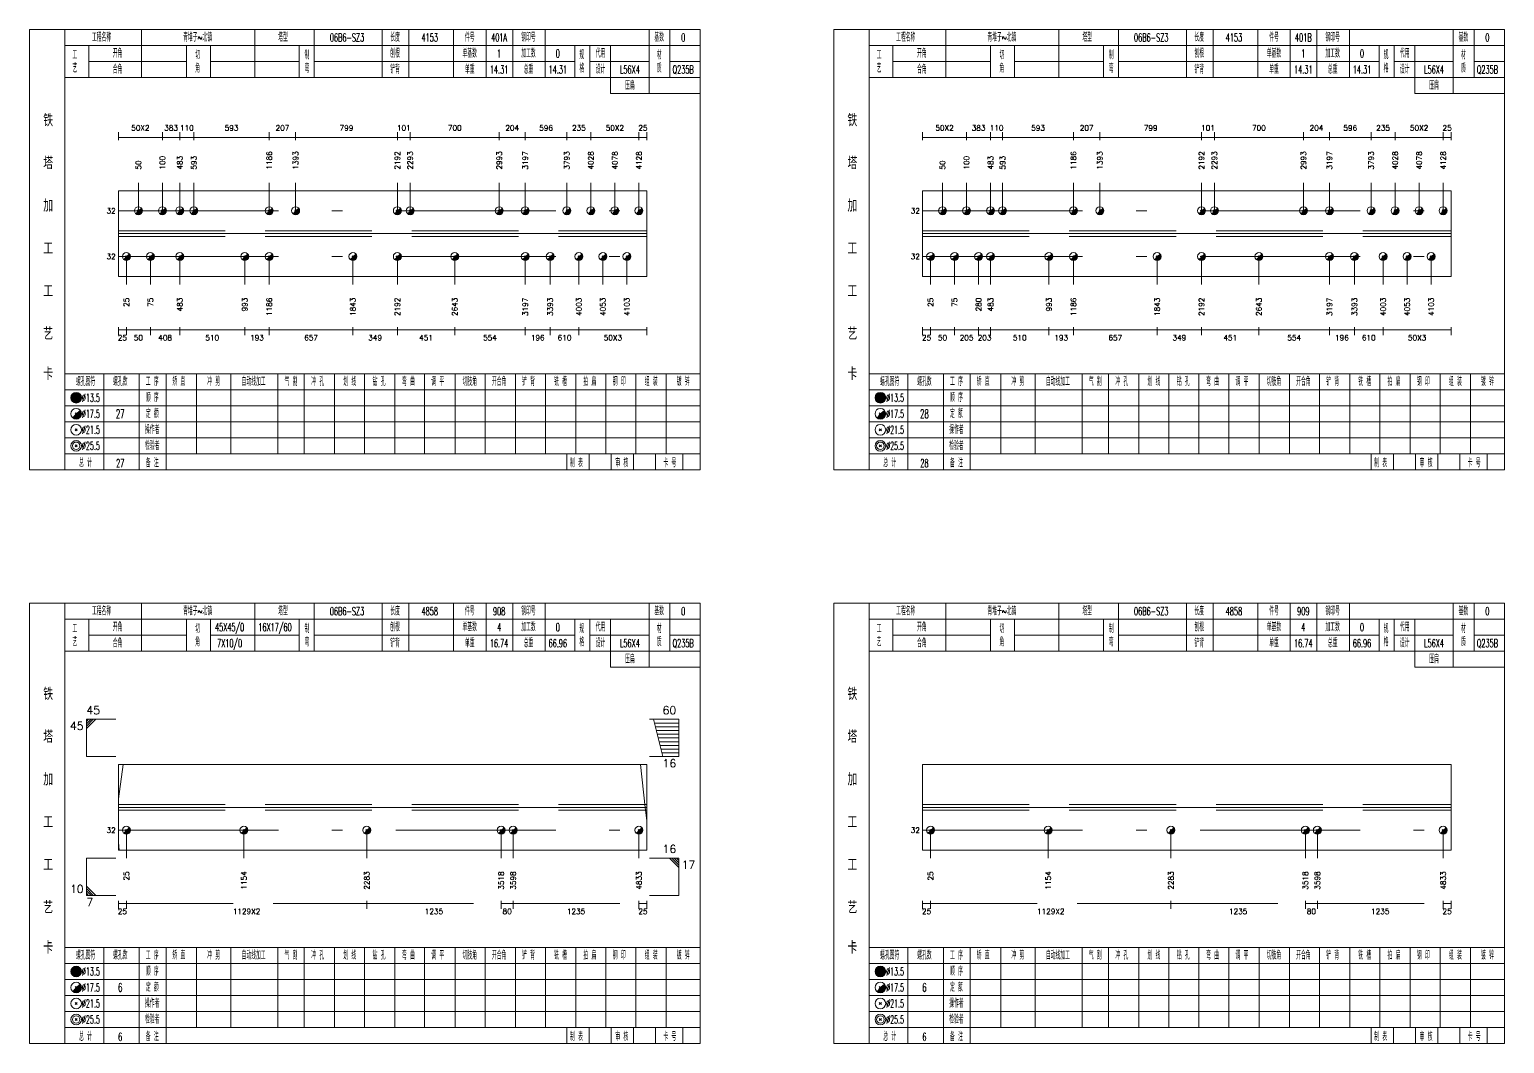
# Model space of a CAD drawing. Extents: x 0 to 30090, y 0 to 380.
# Drawn here: x 10850 to 11403, y 0 to 380 of the extents above; entities that cross this region are included whole.
import ezdxf
from ezdxf.enums import TextEntityAlignment as Align

# ---------------------------------------------------------------- set-up
doc = ezdxf.new("R2010")
doc.units = 0
doc.header["$LTSCALE"] = 20
doc.header["$MEASUREMENT"] = 0
doc.linetypes.add('一点画线', pattern=[5.2, 3, -1, 0.2, -1])
doc.linetypes.add('虚线', pattern=[2.75, 2, -0.75])
doc.layers.get('0').update_dxf_attribs({"linetype": 'CONTINUOUS', "lineweight": 25})
for name, color, linetype, lineweight in [('1', 7, 'CONTINUOUS', 25), ('4', 7, 'CONTINUOUS', 25), ('5', 7, 'CONTINUOUS', 25)]:
    doc.layers.add(name, color=color, linetype=linetype, lineweight=lineweight)
doc.styles.get("Standard").update_dxf_attribs({"font": 'simplex', "width": 0.7, "bigfont": 'gbhzfs.shx'})

# ---------------------------------------------------------------- blocks, each defined once
blk = doc.blocks.new('孔17.5')
at = {"layer": '5', "color": 7, "linetype": 'Continuous', "lineweight": 13}
for p, q in [((-0.2, -0.2), (0.2, 0.2)), ((-0.2, 0.2), (0.2, -0.2))]:
    blk.add_line(p, q, dxfattribs=at)
blk.add_circle((0, 0), 1, dxfattribs=at)
for radius in [0.9, 0.8, 0.7, 0.6, 0.5, 0.4, 0.3, 0.2, 0.1]:
    blk.add_arc((0, 0), radius, 225, 45, dxfattribs=at)

msp = doc.modelspace()

# ---------------------------------------------------------------- linework, layer by layer
at = {"color": 8, "linetype": '虚线', "lineweight": 9}
for p, q in [((10883.7, 338.5), (10883.7, 341.5)), ((10883.7, 339.5), (10900.2, 339.5)), ((10900.2, 338.5), (10900.2, 341.5)), ((10900.2, 338.5), (10900.2, 341.5)), ((10900.2, 339.5), (10906.74, 339.5)), ((10906.74, 338.5), (10906.74, 341.5)), ((10906.74, 338.5), (10906.74, 341.5)), ((10906.74, 339.5), (10911.99, 339.5)), ((10911.99, 338.5), (10911.99, 341.5)), ((10911.99, 338.5), (10911.99, 341.5)), ((10911.99, 339.5), (10940.27, 339.5)), ((10940.27, 338.5), (10940.27, 341.5)), ((10940.27, 338.5), (10940.27, 341.5)), ((10940.27, 339.5), (10950.15, 339.5)), ((10950.15, 338.5), (10950.15, 341.5)), ((10950.15, 338.5), (10950.15, 341.5)), ((10950.15, 339.5), (10988.26, 339.5)), ((10988.26, 338.5), (10988.26, 341.5)), ((10988.26, 338.5), (10988.26, 341.5)), ((10988.26, 339.5), (10993.08, 339.5)), ((10993.08, 338.5), (10993.08, 341.5)), ((10993.08, 338.5), (10993.08, 341.5)), ((10993.08, 339.5), (11026.47, 339.5)), ((11026.47, 338.5), (11026.47, 341.5)), ((11026.47, 338.5), (11026.47, 341.5)), ((11026.47, 339.5), (11036.2, 339.5)), ((11036.2, 338.5), (11036.2, 341.5)), ((11036.2, 338.5), (11036.2, 341.5)), ((11036.2, 339.5), (11051.8, 339.5)), ((11051.8, 338.5), (11051.8, 341.5)), ((11051.8, 338.5), (11051.8, 341.5)), ((11051.8, 339.5), (11060.8, 339.5)), ((11060.8, 338.5), (11060.8, 341.5)), ((11060.8, 338.5), (11060.8, 341.5)), ((11060.8, 339.5), (11078.8, 339.5)), ((11078.8, 338.5), (11078.8, 341.5)), ((11078.8, 338.5), (11078.8, 341.5)), ((11078.8, 339.5), (11081.8, 339.5)), ((11081.8, 338.5), (11081.8, 341.5)), ((11185.1, 338.5), (11185.1, 341.5)), ((11185.1, 339.5), (11201.6, 339.5)), ((11201.6, 338.5), (11201.6, 341.5)), ((11201.6, 338.5), (11201.6, 341.5)), ((11201.6, 339.5), (11210.6, 339.5)), ((11210.6, 338.5), (11210.6, 341.5)), ((11210.6, 338.5), (11210.6, 341.5)), ((11210.6, 339.5), (11215.1, 339.5)), ((11215.1, 338.5), (11215.1, 341.5)), ((11215.1, 338.5), (11215.1, 341.5)), ((11215.1, 339.5), (11241.67, 339.5)), ((11241.67, 338.5), (11241.67, 341.5)), ((11241.67, 338.5), (11241.67, 341.5)), ((11241.67, 339.5), (11251.55, 339.5)), ((11251.55, 338.5), (11251.55, 341.5)), ((11251.55, 338.5), (11251.55, 341.5)), ((11251.55, 339.5), (11289.66, 339.5)), ((11289.66, 338.5), (11289.66, 341.5)), ((11289.66, 338.5), (11289.66, 341.5)), ((11289.66, 339.5), (11294.48, 339.5)), ((11294.48, 338.5), (11294.48, 341.5)), ((11294.48, 338.5), (11294.48, 341.5)), ((11294.48, 339.5), (11327.87, 339.5)), ((11327.87, 338.5), (11327.87, 341.5)), ((11327.87, 338.5), (11327.87, 341.5)), ((11327.87, 339.5), (11337.6, 339.5)), ((11337.6, 338.5), (11337.6, 341.5)), ((11337.6, 338.5), (11337.6, 341.5)), ((11337.6, 339.5), (11353.2, 339.5)), ((11353.2, 338.5), (11353.2, 341.5)), ((11353.2, 338.5), (11353.2, 341.5)), ((11353.2, 339.5), (11362.2, 339.5)), ((11362.2, 338.5), (11362.2, 341.5)), ((11362.2, 338.5), (11362.2, 341.5)), ((11362.2, 339.5), (11380.2, 339.5)), ((11380.2, 338.5), (11380.2, 341.5)), ((11380.2, 338.5), (11380.2, 341.5)), ((11380.2, 339.5), (11383.2, 339.5)), ((11383.2, 338.5), (11383.2, 341.5)), ((10883.7, 268.5), (10883.7, 265.5)), ((10883.7, 267.5), (10886.7, 267.5)), ((10886.7, 268.5), (10886.7, 265.5)), ((10886.7, 268.5), (10886.7, 265.5)), ((10886.7, 267.5), (10895.7, 267.5)), ((10895.7, 268.5), (10895.7, 265.5)), ((10895.7, 268.5), (10895.7, 265.5)), ((10895.7, 267.5), (10906.74, 267.5)), ((10906.74, 268.5), (10906.74, 265.5)), ((10906.74, 268.5), (10906.74, 265.5)), ((10906.74, 267.5), (10931.07, 267.5)), ((10931.07, 268.5), (10931.07, 265.5)), ((10931.07, 268.5), (10931.07, 265.5)), ((10931.07, 267.5), (10940.27, 267.5)), ((10940.27, 268.5), (10940.27, 265.5)), ((10940.27, 268.5), (10940.27, 265.5)), ((10940.27, 267.5), (10971.61, 267.5)), ((10971.61, 268.5), (10971.61, 265.5)), ((10971.61, 268.5), (10971.61, 265.5)), ((10971.61, 267.5), (10988.26, 267.5)), ((10988.26, 268.5), (10988.26, 265.5)), ((10988.26, 268.5), (10988.26, 265.5)), ((10988.26, 267.5), (11009.77, 267.5)), ((11009.77, 268.5), (11009.77, 265.5)), ((11009.77, 268.5), (11009.77, 265.5)), ((11009.77, 267.5), (11036.2, 267.5)), ((11036.2, 268.5), (11036.2, 265.5)), ((11036.2, 268.5), (11036.2, 265.5)), ((11036.2, 267.5), (11045.55, 267.5)), ((11045.55, 268.5), (11045.55, 265.5)), ((11045.55, 268.5), (11045.55, 265.5)), ((11045.55, 267.5), (11056.3, 267.5)), ((11056.3, 268.5), (11056.3, 265.5)), ((11056.3, 268.5), (11056.3, 265.5)), ((11056.3, 267.5), (11081.8, 267.5)), ((11081.8, 268.5), (11081.8, 265.5)), ((11185.1, 268.5), (11185.1, 265.5)), ((11185.1, 267.5), (11188.1, 267.5)), ((11188.1, 268.5), (11188.1, 265.5)), ((11188.1, 268.5), (11188.1, 265.5)), ((11188.1, 267.5), (11197.1, 267.5)), ((11197.1, 268.5), (11197.1, 265.5)), ((11197.1, 268.5), (11197.1, 265.5)), ((11197.1, 267.5), (11206.1, 267.5)), ((11206.1, 268.5), (11206.1, 265.5)), ((11206.1, 268.5), (11206.1, 265.5)), ((11206.1, 267.5), (11210.6, 267.5)), ((11210.6, 268.5), (11210.6, 265.5)), ((11210.6, 268.5), (11210.6, 265.5)), ((11210.6, 267.5), (11232.47, 267.5)), ((11232.47, 268.5), (11232.47, 265.5)), ((11232.47, 268.5), (11232.47, 265.5)), ((11232.47, 267.5), (11241.67, 267.5)), ((11241.67, 268.5), (11241.67, 265.5)), ((11241.67, 268.5), (11241.67, 265.5)), ((11241.67, 267.5), (11273.01, 267.5)), ((11273.01, 268.5), (11273.01, 265.5)), ((11273.01, 268.5), (11273.01, 265.5)), ((11273.01, 267.5), (11289.66, 267.5)), ((11289.66, 268.5), (11289.66, 265.5)), ((11289.66, 268.5), (11289.66, 265.5)), ((11289.66, 267.5), (11311.17, 267.5)), ((11311.17, 268.5), (11311.17, 265.5)), ((11311.17, 268.5), (11311.17, 265.5)), ((11311.17, 267.5), (11337.6, 267.5)), ((11337.6, 268.5), (11337.6, 265.5)), ((11337.6, 268.5), (11337.6, 265.5)), ((11337.6, 267.5), (11346.95, 267.5)), ((11346.95, 268.5), (11346.95, 265.5)), ((11346.95, 268.5), (11346.95, 265.5)), ((11346.95, 267.5), (11357.7, 267.5)), ((11357.7, 268.5), (11357.7, 265.5)), ((11357.7, 268.5), (11357.7, 265.5)), ((11357.7, 267.5), (11383.2, 267.5)), ((11383.2, 268.5), (11383.2, 265.5)), ((10883.7, 53.5), (10883.7, 50.5)), ((10883.7, 52.5), (10886.7, 52.5)), ((10886.7, 53.5), (10886.7, 50.5)), ((10886.7, 53.5), (10886.7, 50.5)), ((10886.7, 52.5), (10976.8, 52.5)), ((10976.8, 53.5), (10976.8, 50.5)), ((10976.8, 53.5), (10976.8, 50.5)), ((10976.8, 52.5), (11027.16, 52.5)), ((11027.16, 53.5), (11027.16, 50.5)), ((11027.16, 53.5), (11027.16, 50.5)), ((11027.16, 52.5), (11031.66, 52.5)), ((11031.66, 53.5), (11031.66, 50.5)), ((11031.66, 53.5), (11031.66, 50.5)), ((11031.66, 52.5), (11078.8, 52.5)), ((11078.8, 53.5), (11078.8, 50.5)), ((11078.8, 53.5), (11078.8, 50.5)), ((11078.8, 52.5), (11081.8, 52.5)), ((11081.8, 53.5), (11081.8, 50.5)), ((11185.1, 53.5), (11185.1, 50.5)), ((11185.1, 52.5), (11188.1, 52.5)), ((11188.1, 53.5), (11188.1, 50.5)), ((11188.1, 53.5), (11188.1, 50.5)), ((11188.1, 52.5), (11278.2, 52.5)), ((11278.2, 53.5), (11278.2, 50.5)), ((11278.2, 53.5), (11278.2, 50.5)), ((11278.2, 52.5), (11328.56, 52.5)), ((11328.56, 53.5), (11328.56, 50.5)), ((11328.56, 53.5), (11328.56, 50.5)), ((11328.56, 52.5), (11333.06, 52.5)), ((11333.06, 53.5), (11333.06, 50.5)), ((11333.06, 53.5), (11333.06, 50.5)), ((11333.06, 52.5), (11380.2, 52.5)), ((11380.2, 53.5), (11380.2, 50.5)), ((11380.2, 53.5), (11380.2, 50.5)), ((11380.2, 52.5), (11383.2, 52.5)), ((11383.2, 53.5), (11383.2, 50.5))]:
    msp.add_line(p, q, dxfattribs=at)
at = {"color": 7, "linetype": 'Continuous', "lineweight": 13}
for p, q in [((10891.2, 312.07), (10891.2, 322.5)), ((10900.2, 312.07), (10900.2, 322.5)), ((10906.74, 312.07), (10906.74, 322.5)), ((10911.99, 312.07), (10911.99, 322.5)), ((10940.27, 312.07), (10940.27, 322.5)), ((10950.15, 312.07), (10950.15, 322.5)), ((10988.26, 312.07), (10988.26, 322.5)), ((10993.08, 312.07), (10993.08, 322.5)), ((11026.47, 312.07), (11026.47, 322.5)), ((11036.2, 312.07), (11036.2, 322.5)), ((11051.8, 312.07), (11051.8, 322.5)), ((11060.8, 312.07), (11060.8, 322.5)), ((11069.8, 312.07), (11069.8, 322.5)), ((11078.8, 312.07), (11078.8, 322.5)), ((11192.6, 312.07), (11192.6, 322.5)), ((11201.6, 312.07), (11201.6, 322.5)), ((11210.6, 312.07), (11210.6, 322.5)), ((11215.1, 312.07), (11215.1, 322.5)), ((11241.67, 312.07), (11241.67, 322.5)), ((11251.55, 312.07), (11251.55, 322.5)), ((11289.66, 312.07), (11289.66, 322.5)), ((11294.48, 312.07), (11294.48, 322.5)), ((11327.87, 312.07), (11327.87, 322.5)), ((11337.6, 312.07), (11337.6, 322.5)), ((11353.2, 312.07), (11353.2, 322.5)), ((11362.2, 312.07), (11362.2, 322.5)), ((11371.2, 312.07), (11371.2, 322.5)), ((11380.2, 312.07), (11380.2, 322.5)), ((10886.7, 294.93), (10886.7, 284.5)), ((10895.7, 294.93), (10895.7, 284.5)), ((10906.74, 294.93), (10906.74, 284.5)), ((10931.07, 294.93), (10931.07, 284.5)), ((10940.27, 294.93), (10940.27, 284.5)), ((10971.61, 294.93), (10971.61, 284.5)), ((10988.26, 294.93), (10988.26, 284.5)), ((11009.77, 294.93), (11009.77, 284.5)), ((11036.2, 294.93), (11036.2, 284.5)), ((11045.55, 294.93), (11045.55, 284.5)), ((11056.3, 294.93), (11056.3, 284.5)), ((11065.3, 294.93), (11065.3, 284.5)), ((11074.3, 294.93), (11074.3, 284.5)), ((11188.1, 294.93), (11188.1, 284.5)), ((11197.1, 294.93), (11197.1, 284.5)), ((11206.1, 294.93), (11206.1, 284.5)), ((11210.6, 294.93), (11210.6, 284.5)), ((11232.47, 294.93), (11232.47, 284.5)), ((11241.67, 294.93), (11241.67, 284.5)), ((11273.01, 294.93), (11273.01, 284.5)), ((11289.66, 294.93), (11289.66, 284.5)), ((11311.17, 294.93), (11311.17, 284.5)), ((11337.6, 294.93), (11337.6, 284.5)), ((11346.95, 294.93), (11346.95, 284.5)), ((11357.7, 294.93), (11357.7, 284.5)), ((11366.7, 294.93), (11366.7, 284.5)), ((11375.7, 294.93), (11375.7, 284.5)), ((10871.7, 121.5), (10882.7, 121.5)), ((10871.7, 107.5), (10871.7, 121.5)), ((10872.57, 121.5), (10871.7, 120.62)), ((10873.45, 121.5), (10871.7, 119.75)), ((10874.32, 121.5), (10871.7, 118.88)), ((10875.2, 121.5), (10871.7, 118)), ((11093.8, 121.5), (11082.8, 121.5)), ((11087.8, 107.5), (11084.3, 121.5)), ((11093.8, 120.1), (11084.65, 120.1)), ((11093.8, 118.7), (11085, 118.7)), ((11093.8, 117.3), (11085.35, 117.3)), ((11093.8, 107.5), (11093.8, 121.5)), ((11093.8, 115.9), (11085.7, 115.9)), ((11093.8, 114.5), (11086.05, 114.5)), ((11093.8, 113.1), (11086.4, 113.1)), ((11093.8, 111.7), (11086.75, 111.7)), ((10871.7, 107.5), (10882.7, 107.5)), ((11093.8, 107.5), (11082.8, 107.5)), ((11093.8, 110.3), (11087.1, 110.3)), ((11093.8, 108.9), (11087.45, 108.9)), ((10883.7, 91.66), (10885.54, 104.57)), ((11081.15, 88.5), (11079.35, 104.57)), ((11081.8, 83.62), (11081.15, 88.5)), ((10886.7, 79.93), (10886.7, 69.5)), ((10930.76, 79.93), (10930.76, 69.5)), ((10976.8, 79.93), (10976.8, 69.5)), ((11027.16, 79.93), (11027.16, 69.5)), ((11031.66, 79.93), (11031.66, 69.5)), ((11078.8, 79.93), (11078.8, 69.5)), ((11188.1, 79.93), (11188.1, 69.5)), ((11232.16, 79.93), (11232.16, 69.5)), ((11278.2, 79.93), (11278.2, 69.5)), ((11328.56, 79.93), (11328.56, 69.5)), ((11333.06, 79.93), (11333.06, 69.5)), ((11380.2, 79.93), (11380.2, 69.5)), ((10883.7, 75.3), (10883.99, 72.43)), ((10871.7, 69.5), (10882.7, 69.5)), ((10871.7, 69.5), (10871.7, 55.5)), ((11093.8, 69.5), (11082.8, 69.5)), ((11090.3, 69.5), (11093.8, 66)), ((11091.17, 69.5), (11093.8, 66.88)), ((11092.05, 69.5), (11093.8, 67.75)), ((11092.92, 69.5), (11093.8, 68.62)), ((11093.8, 69.5), (11093.8, 55.5)), ((10875.2, 55.5), (10871.7, 59)), ((10874.32, 55.5), (10871.7, 58.12)), ((10873.45, 55.5), (10871.7, 57.25)), ((10872.57, 55.5), (10871.7, 56.38)), ((10871.7, 55.5), (10882.7, 55.5)), ((11093.8, 55.5), (11082.8, 55.5))]:
    msp.add_line(p, q, dxfattribs=at)
at = {"color": 7, "linetype": 'Continuous', "lineweight": 18}
for p, q in [((10883.7, 319.57), (10883.7, 287.43)), ((10883.7, 319.57), (11081.8, 319.57)), ((11081.8, 319.57), (11081.8, 287.43)), ((11185.1, 319.57), (11185.1, 287.43)), ((11185.1, 319.57), (11383.2, 319.57)), ((11383.2, 319.57), (11383.2, 287.43)), ((10883.7, 303.5), (11081.8, 303.5)), ((11185.1, 303.5), (11383.2, 303.5)), ((10883.7, 104.57), (10883.7, 72.43)), ((10883.7, 104.57), (11081.8, 104.57)), ((11081.8, 104.57), (11081.8, 72.43)), ((11185.1, 104.57), (11185.1, 72.43)), ((11185.1, 104.57), (11383.2, 104.57)), ((11383.2, 104.57), (11383.2, 72.43)), ((10883.7, 88.5), (11081.8, 88.5)), ((11185.1, 88.5), (11383.2, 88.5))]:
    msp.add_line(p, q, dxfattribs=at)
at = {"color": 3, "linetype": '一点画线', "lineweight": 13}
for p, q in [((10883.7, 312.07), (11081.8, 312.07)), ((11185.1, 312.07), (11383.2, 312.07)), ((10883.7, 294.93), (11081.8, 294.93)), ((11185.1, 294.93), (11383.2, 294.93)), ((10883.7, 79.93), (11081.8, 79.93)), ((11185.1, 79.93), (11383.2, 79.93))]:
    msp.add_line(p, q, dxfattribs=at)
at = {"color": 1, "linetype": '虚线', "lineweight": 18}
for p, q in [((10883.7, 304.57), (11081.8, 304.57)), ((11185.1, 304.57), (11383.2, 304.57)), ((10883.7, 302.43), (11081.8, 302.43)), ((11185.1, 302.43), (11383.2, 302.43)), ((10883.7, 89.57), (11081.8, 89.57)), ((11185.1, 89.57), (11383.2, 89.57)), ((10883.7, 87.43), (11081.8, 87.43)), ((11185.1, 87.43), (11383.2, 87.43))]:
    msp.add_line(p, q, dxfattribs=at)
at = {"layer": '1', "color": 7, "linetype": 'Continuous', "lineweight": 18}
for p, q in [((10883.7, 287.43), (11081.8, 287.43)), ((11185.1, 287.43), (11383.2, 287.43)), ((10883.7, 72.43), (11081.8, 72.43)), ((11185.1, 72.43), (11383.2, 72.43))]:
    msp.add_line(p, q, dxfattribs=at)
at = {"layer": '4', "color": 1, "linetype": 'Continuous', "lineweight": 18}
for p, q in [((10863.7, 215), (10863.7, 380)), ((10892.4, 362), (10892.4, 380)), ((10934.8, 362), (10934.8, 380)), ((10957.1, 362), (10957.1, 380)), ((10982.6, 362), (10982.6, 380)), ((10992.6, 362), (10992.6, 380)), ((11009.3, 362), (11009.3, 380)), ((11021.5, 362), (11021.5, 380)), ((11031.5, 362), (11031.5, 380)), ((11043.7, 362), (11043.7, 380)), ((11082.6, 356), (11082.6, 380)), ((11090.4, 362), (11090.4, 380)), ((11165.1, 215), (11165.1, 380)), ((11193.8, 362), (11193.8, 380)), ((11236.2, 362), (11236.2, 380)), ((11258.5, 362), (11258.5, 380)), ((11284, 362), (11284, 380)), ((11294, 362), (11294, 380)), ((11310.7, 362), (11310.7, 380)), ((11322.9, 362), (11322.9, 380)), ((11332.9, 362), (11332.9, 380)), ((11345.1, 362), (11345.1, 380)), ((11384, 356), (11384, 380)), ((11391.8, 362), (11391.8, 380)), ((10863.7, 374), (11101.8, 374)), ((10872.6, 362), (10872.6, 374)), ((10909.2, 362), (10909.2, 374)), ((10918.2, 362), (10918.2, 374)), ((10951.5, 362), (10951.5, 374)), ((11054.8, 362), (11054.8, 374)), ((11060.4, 362), (11060.4, 374)), ((11068.2, 356), (11068.2, 374)), ((11165.1, 374), (11403.2, 374)), ((11174, 362), (11174, 374)), ((11210.6, 362), (11210.6, 374)), ((11219.6, 362), (11219.6, 374)), ((11252.9, 362), (11252.9, 374)), ((11356.2, 362), (11356.2, 374)), ((11361.8, 362), (11361.8, 374)), ((11369.6, 356), (11369.6, 374)), ((10872.6, 368), (10909.2, 368)), ((10918.2, 368), (10951.5, 368)), ((10957.1, 368), (11054.8, 368)), ((11060.4, 368), (11082.6, 368)), ((11090.4, 368), (11101.8, 368)), ((11174, 368), (11210.6, 368)), ((11219.6, 368), (11252.9, 368)), ((11258.5, 368), (11356.2, 368)), ((11361.8, 368), (11384, 368)), ((11391.8, 368), (11403.2, 368)), ((10863.7, 362), (11101.8, 362)), ((11165.1, 362), (11403.2, 362)), ((11068.2, 356), (11101.8, 356)), ((11369.6, 356), (11403.2, 356)), ((10863.7, 251), (11101.8, 251)), ((10878.2, 215), (10878.2, 251)), ((10891.5, 215), (10891.5, 251)), ((10901.6, 215), (10901.6, 251)), ((10913, 221), (10913, 251)), ((10925.9, 221), (10925.9, 251)), ((10943.5, 221), (10943.5, 251)), ((10953.4, 221), (10953.4, 251)), ((10964.7, 221), (10964.7, 251)), ((10976, 221), (10976, 251)), ((10987.3, 221), (10987.3, 251)), ((10998.5, 221), (10998.5, 251)), ((11009.9, 221), (11009.9, 251)), ((11021.2, 221), (11021.2, 251)), ((11032.5, 221), (11032.5, 251)), ((11043.8, 221), (11043.8, 251)), ((11055.1, 221), (11055.1, 251)), ((11066.4, 221), (11066.4, 251)), ((11077.7, 221), (11077.7, 251)), ((11089, 221), (11089, 251)), ((11165.1, 251), (11403.2, 251)), ((11179.6, 215), (11179.6, 251)), ((11192.9, 215), (11192.9, 251)), ((11203, 215), (11203, 251)), ((11214.4, 221), (11214.4, 251)), ((11227.3, 221), (11227.3, 251)), ((11244.9, 221), (11244.9, 251)), ((11254.8, 221), (11254.8, 251)), ((11266.1, 221), (11266.1, 251)), ((11277.4, 221), (11277.4, 251)), ((11288.7, 221), (11288.7, 251)), ((11299.9, 221), (11299.9, 251)), ((11311.3, 221), (11311.3, 251)), ((11322.6, 221), (11322.6, 251)), ((11333.9, 221), (11333.9, 251)), ((11345.2, 221), (11345.2, 251)), ((11356.5, 221), (11356.5, 251)), ((11367.8, 221), (11367.8, 251)), ((11379.1, 221), (11379.1, 251)), ((11390.4, 221), (11390.4, 251)), ((10863.7, 245), (11101.8, 245)), ((11165.1, 245), (11403.2, 245)), ((10863.7, 239), (11101.8, 239)), ((11165.1, 239), (11403.2, 239)), ((10863.7, 233), (11101.8, 233)), ((11165.1, 233), (11403.2, 233)), ((10863.7, 227), (11101.8, 227)), ((11165.1, 227), (11403.2, 227)), ((10863.7, 221), (11101.8, 221)), ((11051.8, 215), (11051.8, 221)), ((11060.2, 215), (11060.2, 221)), ((11068.4, 215), (11068.4, 221)), ((11076.8, 215), (11076.8, 221)), ((11085, 215), (11085, 221)), ((11095.3, 215), (11095.3, 221)), ((11165.1, 221), (11403.2, 221)), ((11353.2, 215), (11353.2, 221)), ((11361.6, 215), (11361.6, 221)), ((11369.8, 215), (11369.8, 221)), ((11378.2, 215), (11378.2, 221)), ((11386.4, 215), (11386.4, 221)), ((11396.7, 215), (11396.7, 221)), ((10863.7, 0), (10863.7, 165)), ((10892.4, 147), (10892.4, 165)), ((10934.8, 147), (10934.8, 165)), ((10957.1, 147), (10957.1, 165)), ((10982.6, 147), (10982.6, 165)), ((10992.6, 147), (10992.6, 165)), ((11009.3, 147), (11009.3, 165)), ((11021.5, 147), (11021.5, 165)), ((11031.5, 147), (11031.5, 165)), ((11043.7, 147), (11043.7, 165)), ((11082.6, 141), (11082.6, 165)), ((11090.4, 147), (11090.4, 165)), ((11165.1, 0), (11165.1, 165)), ((11193.8, 147), (11193.8, 165)), ((11236.2, 147), (11236.2, 165)), ((11258.5, 147), (11258.5, 165)), ((11284, 147), (11284, 165)), ((11294, 147), (11294, 165)), ((11310.7, 147), (11310.7, 165)), ((11322.9, 147), (11322.9, 165)), ((11332.9, 147), (11332.9, 165)), ((11345.1, 147), (11345.1, 165)), ((11384, 141), (11384, 165)), ((11391.8, 147), (11391.8, 165)), ((10863.7, 159), (11101.8, 159)), ((10872.6, 147), (10872.6, 159)), ((10909.2, 147), (10909.2, 159)), ((10918.2, 147), (10918.2, 159)), ((10951.5, 147), (10951.5, 159)), ((11054.8, 147), (11054.8, 159)), ((11060.4, 147), (11060.4, 159)), ((11068.2, 141), (11068.2, 159)), ((11165.1, 159), (11403.2, 159)), ((11174, 147), (11174, 159)), ((11210.6, 147), (11210.6, 159)), ((11219.6, 147), (11219.6, 159)), ((11252.9, 147), (11252.9, 159)), ((11356.2, 147), (11356.2, 159)), ((11361.8, 147), (11361.8, 159)), ((11369.6, 141), (11369.6, 159)), ((10872.6, 153), (10909.2, 153)), ((10918.2, 153), (10951.5, 153)), ((10957.1, 153), (11054.8, 153)), ((11060.4, 153), (11082.6, 153)), ((11090.4, 153), (11101.8, 153)), ((11174, 153), (11210.6, 153)), ((11219.6, 153), (11252.9, 153)), ((11258.5, 153), (11356.2, 153)), ((11361.8, 153), (11384, 153)), ((11391.8, 153), (11403.2, 153)), ((10863.7, 147), (11101.8, 147)), ((11165.1, 147), (11403.2, 147)), ((11068.2, 141), (11101.8, 141)), ((11369.6, 141), (11403.2, 141)), ((10863.7, 36), (11101.8, 36)), ((10878.2, 0), (10878.2, 36)), ((10891.5, 0), (10891.5, 36)), ((10901.6, 0), (10901.6, 36)), ((10913, 6), (10913, 36)), ((10925.9, 6), (10925.9, 36)), ((10943.5, 6), (10943.5, 36)), ((10953.4, 6), (10953.4, 36)), ((10964.7, 6), (10964.7, 36)), ((10976, 6), (10976, 36)), ((10987.3, 6), (10987.3, 36)), ((10998.5, 6), (10998.5, 36)), ((11009.9, 6), (11009.9, 36)), ((11021.2, 6), (11021.2, 36)), ((11032.5, 6), (11032.5, 36)), ((11043.8, 6), (11043.8, 36)), ((11055.1, 6), (11055.1, 36)), ((11066.4, 6), (11066.4, 36)), ((11077.7, 6), (11077.7, 36)), ((11089, 6), (11089, 36)), ((11165.1, 36), (11403.2, 36)), ((11179.6, 0), (11179.6, 36)), ((11192.9, 0), (11192.9, 36)), ((11203, 0), (11203, 36)), ((11214.4, 6), (11214.4, 36)), ((11227.3, 6), (11227.3, 36)), ((11244.9, 6), (11244.9, 36)), ((11254.8, 6), (11254.8, 36)), ((11266.1, 6), (11266.1, 36)), ((11277.4, 6), (11277.4, 36)), ((11288.7, 6), (11288.7, 36)), ((11299.9, 6), (11299.9, 36)), ((11311.3, 6), (11311.3, 36)), ((11322.6, 6), (11322.6, 36)), ((11333.9, 6), (11333.9, 36)), ((11345.2, 6), (11345.2, 36)), ((11356.5, 6), (11356.5, 36)), ((11367.8, 6), (11367.8, 36)), ((11379.1, 6), (11379.1, 36)), ((11390.4, 6), (11390.4, 36)), ((10863.7, 30), (11101.8, 30)), ((11165.1, 30), (11403.2, 30)), ((10863.7, 24), (11101.8, 24)), ((11165.1, 24), (11403.2, 24)), ((10863.7, 18), (11101.8, 18)), ((11165.1, 18), (11403.2, 18)), ((10863.7, 12), (11101.8, 12)), ((11165.1, 12), (11403.2, 12)), ((10863.7, 6), (11101.8, 6)), ((11051.8, 0), (11051.8, 6)), ((11060.2, 0), (11060.2, 6)), ((11068.4, 0), (11068.4, 6)), ((11076.8, 0), (11076.8, 6)), ((11085, 0), (11085, 6)), ((11095.3, 0), (11095.3, 6)), ((11165.1, 6), (11403.2, 6)), ((11353.2, 0), (11353.2, 6)), ((11361.6, 0), (11361.6, 6)), ((11369.8, 0), (11369.8, 6)), ((11378.2, 0), (11378.2, 6)), ((11386.4, 0), (11386.4, 6)), ((11396.7, 0), (11396.7, 6))]:
    msp.add_line(p, q, dxfattribs=at)
at = {"layer": '4', "color": 7, "linetype": 'Continuous', "lineweight": 13}
for p, q in [((10867.7, 241.8), (10868.1, 242.2)), ((10868.1, 241.8), (10867.7, 242.2)), ((11169.1, 241.8), (11169.5, 242.2)), ((11169.5, 241.8), (11169.1, 242.2)), ((10867.5, 235.6), (10868.3, 236.4)), ((10867.5, 236.4), (10868.3, 235.6)), ((11168.9, 235.6), (11169.7, 236.4)), ((11168.9, 236.4), (11169.7, 235.6)), ((10867.5, 229.6), (10868.3, 230.4)), ((10867.5, 230.4), (10868.3, 229.6)), ((11168.9, 229.6), (11169.7, 230.4)), ((11168.9, 230.4), (11169.7, 229.6)), ((10867.5, 223.6), (10868.3, 224.4)), ((10867.5, 224.4), (10868.3, 223.6)), ((11168.9, 223.6), (11169.7, 224.4)), ((11168.9, 224.4), (11169.7, 223.6)), ((10867.7, 26.8), (10868.1, 27.2)), ((10868.1, 26.8), (10867.7, 27.2)), ((11169.1, 26.8), (11169.5, 27.2)), ((11169.5, 26.8), (11169.1, 27.2)), ((10867.5, 20.6), (10868.3, 21.4)), ((10867.5, 21.4), (10868.3, 20.6)), ((11168.9, 20.6), (11169.7, 21.4)), ((11168.9, 21.4), (11169.7, 20.6)), ((10867.5, 14.6), (10868.3, 15.4)), ((10867.5, 15.4), (10868.3, 14.6)), ((11168.9, 14.6), (11169.7, 15.4)), ((11168.9, 15.4), (11169.7, 14.6)), ((10867.5, 8.6), (10868.3, 9.4)), ((10867.5, 9.4), (10868.3, 8.6)), ((11168.9, 8.6), (11169.7, 9.4)), ((11168.9, 9.4), (11169.7, 8.6))]:
    msp.add_line(p, q, dxfattribs=at)
at = {"layer": '4', "color": 1, "linetype": 'Continuous', "lineweight": 18}
for points in [[(10850.4, 380), (10850.4, 215), (11101.8, 215), (11101.8, 380)], [(11151.8, 380), (11151.8, 215), (11403.2, 215), (11403.2, 380)], [(10850.4, 165), (10850.4, 0), (11101.8, 0), (11101.8, 165)], [(11151.8, 165), (11151.8, 0), (11403.2, 0), (11403.2, 165)]]:
    msp.add_lwpolyline(points, close=True, dxfattribs=at)
at = {"layer": '4', "color": 7, "linetype": 'Continuous', "lineweight": 13}
for centre, radius in [((10867.9, 242), 2), ((10867.9, 242), 1.8), ((10867.9, 242), 1.6), ((10867.9, 242), 1.4), ((11169.3, 242), 2), ((11169.3, 242), 1.8), ((11169.3, 242), 1.6), ((11169.3, 242), 1.4), ((10867.9, 236), 2), ((10867.9, 242), 1.2), ((10867.9, 242), 1), ((10867.9, 242), 0.8), ((10867.9, 242), 0.6), ((10867.9, 242), 0.4), ((10867.9, 242), 0.2), ((11169.3, 236), 2), ((11169.3, 242), 1.2), ((11169.3, 242), 1), ((11169.3, 242), 0.8), ((11169.3, 242), 0.6), ((11169.3, 242), 0.4), ((11169.3, 242), 0.2), ((10867.9, 230), 2), ((11169.3, 230), 2), ((10867.9, 224), 2), ((10867.9, 224), 1.4), ((11169.3, 224), 2), ((11169.3, 224), 1.4), ((10867.9, 27), 2), ((10867.9, 27), 1.8), ((10867.9, 27), 1.6), ((10867.9, 27), 1.4), ((10867.9, 27), 1.2), ((10867.9, 27), 1), ((10867.9, 27), 0.8), ((11169.3, 27), 2), ((11169.3, 27), 1.8), ((11169.3, 27), 1.6), ((11169.3, 27), 1.4), ((11169.3, 27), 1.2), ((11169.3, 27), 1), ((11169.3, 27), 0.8), ((10867.9, 21), 2), ((10867.9, 27), 0.6), ((10867.9, 27), 0.4), ((10867.9, 27), 0.2), ((11169.3, 21), 2), ((11169.3, 27), 0.6), ((11169.3, 27), 0.4), ((11169.3, 27), 0.2), ((10867.9, 15), 2), ((11169.3, 15), 2), ((10867.9, 9), 2), ((10867.9, 9), 1.4), ((11169.3, 9), 2), ((11169.3, 9), 1.4)]:
    msp.add_circle(centre, radius, dxfattribs=at)
for centre, radius in [((10867.9, 236), 1.8), ((10867.9, 236), 1.6), ((10867.9, 236), 1.4), ((10867.9, 236), 1.2), ((10867.9, 236), 1), ((10867.9, 236), 0.8), ((10867.9, 236), 0.6), ((10867.9, 236), 0.4), ((10867.9, 236), 0.2), ((11169.3, 236), 1.8), ((11169.3, 236), 1.6), ((11169.3, 236), 1.4), ((11169.3, 236), 1.2), ((11169.3, 236), 1), ((11169.3, 236), 0.8), ((11169.3, 236), 0.6), ((11169.3, 236), 0.4), ((11169.3, 236), 0.2), ((10867.9, 21), 1.8), ((10867.9, 21), 1.6), ((11169.3, 21), 1.8), ((11169.3, 21), 1.6), ((10867.9, 21), 1.4), ((10867.9, 21), 1.2), ((10867.9, 21), 1), ((10867.9, 21), 0.8), ((10867.9, 21), 0.6), ((10867.9, 21), 0.4), ((10867.9, 21), 0.2), ((11169.3, 21), 1.4), ((11169.3, 21), 1.2), ((11169.3, 21), 1), ((11169.3, 21), 0.8), ((11169.3, 21), 0.6), ((11169.3, 21), 0.4), ((11169.3, 21), 0.2)]:
    msp.add_arc(centre, radius, 225, 45, dxfattribs=at)

# ---------------------------------------------------------------- block references
at = {"color": 7, "linetype": 'Continuous', "lineweight": 13, "xscale": 1.5, "yscale": 1.5, "zscale": 1.5}
for p in [(10891.2, 312.07), (10900.2, 312.07), (10906.74, 312.07), (10911.99, 312.07), (10940.27, 312.07), (10950.15, 312.07), (10988.26, 312.07), (10993.08, 312.07), (11026.47, 312.07), (11036.2, 312.07), (11051.8, 312.07), (11060.8, 312.07), (11069.8, 312.07), (11078.8, 312.07), (11192.6, 312.07), (11201.6, 312.07), (11210.6, 312.07), (11215.1, 312.07), (11241.67, 312.07), (11251.55, 312.07), (11289.66, 312.07), (11294.48, 312.07), (11327.87, 312.07), (11337.6, 312.07), (11353.2, 312.07), (11362.2, 312.07), (11371.2, 312.07), (11380.2, 312.07)]:
    msp.add_blockref('孔17.5', p, dxfattribs=at)
at = {"layer": '1', "color": 7, "linetype": 'Continuous', "lineweight": 13, "xscale": 1.5, "yscale": 1.5, "zscale": 1.5}
for p in [(10886.7, 294.93), (10895.7, 294.93), (10906.74, 294.93), (10931.07, 294.93), (10940.27, 294.93), (10971.61, 294.93), (10988.26, 294.93), (11009.77, 294.93), (11036.2, 294.93), (11045.55, 294.93), (11056.3, 294.93), (11065.3, 294.93), (11074.3, 294.93), (11188.1, 294.93), (11197.1, 294.93), (11206.1, 294.93), (11210.6, 294.93), (11232.47, 294.93), (11241.67, 294.93), (11273.01, 294.93), (11289.66, 294.93), (11311.17, 294.93), (11337.6, 294.93), (11346.95, 294.93), (11357.7, 294.93), (11366.7, 294.93), (11375.7, 294.93), (10886.7, 79.93), (10930.76, 79.93), (10976.8, 79.93), (11027.16, 79.93), (11031.66, 79.93), (11078.8, 79.93), (11188.1, 79.93), (11232.16, 79.93), (11278.2, 79.93), (11328.56, 79.93), (11333.06, 79.93), (11380.2, 79.93)]:
    msp.add_blockref('孔17.5', p, dxfattribs=at)

# ---------------------------------------------------------------- texts
at = {"color": 8, "linetype": 'Continuous', "lineweight": 9}
for s, p in [('50X2', (10891.95, 341.5)), ('383', (10903.47, 341.5)), ('110', (10909.36, 341.5)), ('593', (10926.13, 341.5)), ('207', (10945.21, 341.5)), ('799', (10969.2, 341.5)), ('101', (10990.67, 341.5)), ('700', (11009.77, 341.5)), ('204', (11031.33, 341.5)), ('596', (11044, 341.5)), ('235', (11056.3, 341.5)), ('50X2', (11069.8, 341.5)), ('25', (11080.3, 341.5)), ('50X2', (11193.35, 341.5)), ('383', (11206.1, 341.5)), ('110', (11212.85, 341.5)), ('593', (11228.39, 341.5)), ('207', (11246.61, 341.5)), ('799', (11270.6, 341.5)), ('101', (11292.07, 341.5)), ('700', (11311.17, 341.5)), ('204', (11332.73, 341.5)), ('596', (11345.4, 341.5)), ('235', (11357.7, 341.5)), ('50X2', (11371.2, 341.5)), ('25', (11381.7, 341.5))]:
    msp.add_text(s, height=2, dxfattribs=at).set_placement(p, align=Align.BOTTOM_CENTER)
at = {"color": 7, "linetype": 'Continuous', "lineweight": 13}
for s, p in [('100', (10900.2, 327.5)), ('483', (10906.74, 327.5)), ('593', (10911.99, 327.5)), ('1186', (10940.27, 327.5)), ('1393', (10950.15, 327.5)), ('2192', (10988.26, 327.5)), ('2293', (10993.08, 327.5)), ('2993', (11026.47, 327.5)), ('3197', (11036.2, 327.5)), ('3793', (11051.8, 327.5)), ('4028', (11060.8, 327.5)), ('4078', (11069.8, 327.5)), ('4128', (11078.8, 327.5)), ('100', (11201.6, 327.5)), ('483', (11210.6, 327.5)), ('593', (11215.1, 327.5)), ('1186', (11241.67, 327.5)), ('1393', (11251.55, 327.5)), ('2192', (11289.66, 327.5)), ('2293', (11294.48, 327.5)), ('2993', (11327.87, 327.5)), ('3197', (11337.6, 327.5)), ('3793', (11353.2, 327.5)), ('4028', (11362.2, 327.5)), ('4078', (11371.2, 327.5)), ('4128', (11380.2, 327.5)), ('50', (10891.2, 327.5)), ('50', (11192.6, 327.5))]:
    msp.add_text(s, height=2, rotation=90, dxfattribs=at).set_placement(p, align=Align.MIDDLE_LEFT)
for p in [(10882.7, 312.07), (11184.1, 312.07), (10882.7, 294.93), (11184.1, 294.93), (10882.7, 79.93), (11184.1, 79.93)]:
    msp.add_text('32', height=2, dxfattribs=at).set_placement(p, align=Align.MIDDLE_RIGHT)
at = {"color": 8, "linetype": 'Continuous', "lineweight": 9}
for s, p in [('25', (10885.2, 265.5)), ('50', (10891.2, 265.5)), ('408', (10901.22, 265.5)), ('510', (10918.9, 265.5)), ('193', (10935.67, 265.5)), ('657', (10955.94, 265.5)), ('349', (10979.94, 265.5)), ('451', (10999.02, 265.5)), ('554', (11022.99, 265.5)), ('196', (11040.87, 265.5)), ('610', (11050.92, 265.5)), ('50X3', (11069.05, 265.5)), ('25', (11186.6, 265.5)), ('50', (11192.6, 265.5)), ('205', (11201.6, 265.5)), ('203', (11208.35, 265.5)), ('510', (11221.53, 265.5)), ('193', (11237.07, 265.5)), ('657', (11257.34, 265.5)), ('349', (11281.34, 265.5)), ('451', (11300.42, 265.5)), ('554', (11324.39, 265.5)), ('196', (11342.27, 265.5)), ('610', (11352.32, 265.5)), ('50X3', (11370.45, 265.5)), ('25', (10885.2, 50.5)), ('1129X2', (10931.75, 50.5)), ('1235', (11001.98, 50.5)), ('80', (11029.41, 50.5)), ('1235', (11055.23, 50.5)), ('25', (11080.3, 50.5)), ('25', (11186.6, 50.5)), ('1129X2', (11233.15, 50.5)), ('1235', (11303.38, 50.5)), ('80', (11330.81, 50.5)), ('1235', (11356.63, 50.5)), ('25', (11381.7, 50.5))]:
    msp.add_text(s, height=2, dxfattribs=at).set_placement(p, align=Align.TOP_CENTER)
at = {"color": 7, "linetype": 'Continuous', "lineweight": 13}
msp.add_text('45', height=3, dxfattribs=at).set_placement((10871.7, 122.5), align=Align.BOTTOM_LEFT)
for s, p in [('60', (11092.8, 122.5)), ('16', (11092.8, 70.5)), ('10', (10870.7, 55.5))]:
    msp.add_text(s, height=3, dxfattribs=at).set_placement(p, align=Align.BOTTOM_RIGHT)
for s, p in [('45', (10870.7, 120.5)), ('16', (11092.8, 106.5))]:
    msp.add_text(s, height=3, dxfattribs=at).set_placement(p, align=Align.TOP_RIGHT)
for s, p in [('17', (11094.8, 68.5)), ('7', (10871.7, 54.5))]:
    msp.add_text(s, height=3, dxfattribs=at).set_placement(p, align=Align.TOP_LEFT)
at = {"layer": '1', "color": 7, "linetype": 'Continuous', "lineweight": 13}
for s, p in [('25', (10886.7, 279.5)), ('75', (10895.7, 279.5)), ('483', (10906.74, 279.5)), ('993', (10931.07, 279.5)), ('1186', (10940.27, 279.5)), ('1843', (10971.61, 279.5)), ('2192', (10988.26, 279.5)), ('2643', (11009.77, 279.5)), ('3197', (11036.2, 279.5)), ('3393', (11045.55, 279.5)), ('4003', (11056.3, 279.5)), ('4053', (11065.3, 279.5)), ('4103', (11074.3, 279.5)), ('25', (11188.1, 279.5)), ('75', (11197.1, 279.5)), ('280', (11206.1, 279.5)), ('483', (11210.6, 279.5)), ('993', (11232.47, 279.5)), ('1186', (11241.67, 279.5)), ('1843', (11273.01, 279.5)), ('2192', (11289.66, 279.5)), ('2643', (11311.17, 279.5)), ('3197', (11337.6, 279.5)), ('3393', (11346.95, 279.5)), ('4003', (11357.7, 279.5)), ('4053', (11366.7, 279.5)), ('4103', (11375.7, 279.5)), ('25', (10886.7, 64.5)), ('1154', (10930.76, 64.5)), ('2283', (10976.8, 64.5)), ('3518', (11027.16, 64.5)), ('3598', (11031.66, 64.5)), ('4833', (11078.8, 64.5)), ('25', (11188.1, 64.5)), ('1154', (11232.16, 64.5)), ('2283', (11278.2, 64.5)), ('3518', (11328.56, 64.5)), ('3598', (11333.06, 64.5)), ('4833', (11380.2, 64.5))]:
    msp.add_text(s, height=2, rotation=90, dxfattribs=at).set_placement(p, align=Align.MIDDLE_RIGHT)
at = {"layer": '4', "color": 1, "linetype": 'Continuous', "lineweight": 13}
for s, height, width, p in [('工程名称', 3, 0.6, (10877.4, 377)), ('青堆子~北镇', 3, 0.6, (10913.4, 377)), ('塔型', 3, 0.6, (10945.4, 377)), ('06B6-SZ3', 3, 0.6, (10969.4, 377)), ('长度', 3, 0.6, (10987.4, 377)), ('4153', 3, 0.6, (11000.4, 377)), ('件号', 3, 0.6, (11015.4, 377)), ('401A', 3, 0.6, (11026.4, 377)), ('钢印号', 3, 0.6, (11037.4, 377)), ('基数', 3, 0.6, (11086.4, 377)), ('0', 3, 0.6, (11095.4, 377)), ('工程名称', 3, 0.6, (11178.8, 377)), ('青堆子~北镇', 3, 0.6, (11214.8, 377)), ('塔型', 3, 0.6, (11246.8, 377)), ('06B6-SZ3', 3, 0.6, (11270.8, 377)), ('长度', 3, 0.6, (11288.8, 377)), ('4153', 3, 0.6, (11301.8, 377)), ('件号', 3, 0.6, (11316.8, 377)), ('401B', 3, 0.6, (11327.8, 377)), ('钢印号', 3, 0.6, (11338.8, 377)), ('基数', 3, 0.6, (11387.8, 377)), ('0', 3, 0.6, (11396.8, 377)), ('工', 3, 0.6, (10867.4, 370.4)), ('开角', 3, 0.6, (10883.4, 371)), ('切', 3, 0.6, (10913.4, 370.4)), ('制', 3, 0.6, (10954.4, 370.4)), ('刨根', 3, 0.6, (10987.4, 371)), ('单基数', 3, 0.6, (11015.4, 371)), ('1', 3, 0.6, (11026.4, 371)), ('加工数', 3, 0.6, (11037.4, 371)), ('0', 3, 0.6, (11048.4, 371)), ('规', 3, 0.6, (11057.4, 370.4)), ('代用', 3, 0.6, (11064.4, 371)), ('材', 3, 0.6, (11086.4, 370.4)), ('工', 3, 0.6, (11168.8, 370.4)), ('开角', 3, 0.6, (11184.8, 371)), ('切', 3, 0.6, (11214.8, 370.4)), ('制', 3, 0.6, (11255.8, 370.4)), ('刨根', 3, 0.6, (11288.8, 371)), ('单基数', 3, 0.6, (11316.8, 371)), ('1', 3, 0.6, (11327.8, 371)), ('加工数', 3, 0.6, (11338.8, 371)), ('0', 3, 0.6, (11349.8, 371)), ('规', 3, 0.6, (11358.8, 370.4)), ('代用', 3, 0.6, (11365.8, 371)), ('材', 3, 0.6, (11387.8, 370.4)), ('艺', 3, 0.6, (10867.4, 365.4)), ('合角', 3, 0.6, (10883.4, 365)), ('角', 3, 0.6, (10913.4, 365.4)), ('弯', 3, 0.6, (10954.4, 365.4)), ('铲背', 3, 0.6, (10987.4, 365)), ('单重', 3, 0.6, (11015.4, 365)), ('14.31', 3, 0.6, (11026.4, 365)), ('总重', 3, 0.6, (11037.4, 365)), ('14.31', 3, 0.6, (11048.4, 365)), ('格', 3, 0.6, (11057.4, 365.4)), ('设计', 3, 0.6, (11064.4, 365)), ('L56X4', 3, 0.6, (11075.4, 365)), ('质', 3, 0.6, (11086.4, 365.4)), ('Q235B', 3, 0.6, (11095.4, 365)), ('艺', 3, 0.6, (11168.8, 365.4)), ('合角', 3, 0.6, (11184.8, 365)), ('角', 3, 0.6, (11214.8, 365.4)), ('弯', 3, 0.6, (11255.8, 365.4)), ('铲背', 3, 0.6, (11288.8, 365)), ('单重', 3, 0.6, (11316.8, 365)), ('14.31', 3, 0.6, (11327.8, 365)), ('总重', 3, 0.6, (11338.8, 365)), ('14.31', 3, 0.6, (11349.8, 365)), ('格', 3, 0.6, (11358.8, 365.4)), ('设计', 3, 0.6, (11365.8, 365)), ('L56X4', 3, 0.6, (11376.8, 365)), ('质', 3, 0.6, (11387.8, 365.4)), ('Q235B', 3, 0.6, (11396.8, 365)), ('压扁', 3, 0.6, (11075.4, 359)), ('压扁', 3, 0.6, (11376.8, 359)), ('铁', 4.6, 0.8, (10857.4, 346)), ('铁', 4.6, 0.8, (11158.8, 346)), ('塔', 4.6, 0.8, (10857.4, 330)), ('塔', 4.6, 0.8, (11158.8, 330)), ('加', 4.6, 0.8, (10857.4, 314)), ('加', 4.6, 0.8, (11158.8, 314)), ('工', 4.6, 0.8, (10857.4, 298)), ('工', 4.6, 0.8, (11158.8, 298)), ('工', 4.6, 0.8, (10857.4, 282)), ('工', 4.6, 0.8, (11158.8, 282)), ('艺', 4.6, 0.8, (10857.4, 266)), ('艺', 4.6, 0.8, (11158.8, 266)), ('卡', 4.6, 0.8, (10857.4, 251)), ('螺孔图符', 3, 0.6, (10871.4, 248)), ('螺孔数', 3, 0.6, (10884.4, 248)), ('工 序', 3, 0.6, (10896.4, 248)), ('矫 直', 3, 0.6, (10906.4, 248)), ('冲 剪', 3, 0.6, (10919.4, 248)), ('自动线加工', 3, 0.6, (10934.4, 248)), ('气 割', 3, 0.6, (10948.4, 248)), ('冲 孔', 3, 0.6, (10958.4, 248)), ('划 线', 3, 0.6, (10970.4, 248)), ('钻 孔', 3, 0.6, (10981.4, 248)), ('弯 曲', 3, 0.6, (10992.4, 248)), ('调 平', 3, 0.6, (11003.4, 248)), ('切肢角', 3, 0.6, (11015.4, 248)), ('开合角', 3, 0.6, (11026.4, 248)), ('铲 背', 3, 0.6, (11037.4, 248)), ('铣 槽', 3, 0.6, (11049.4, 248)), ('拍 扁', 3, 0.6, (11060.4, 248)), ('钢 印', 3, 0.6, (11071.4, 248)), ('组 装', 3, 0.6, (11083.4, 248)), ('镀 锌', 3, 0.6, (11095.4, 248)), ('卡', 4.6, 0.8, (11158.8, 251)), ('螺孔图符', 3, 0.6, (11172.8, 248)), ('螺孔数', 3, 0.6, (11185.8, 248)), ('工 序', 3, 0.6, (11197.8, 248)), ('矫 直', 3, 0.6, (11207.8, 248)), ('冲 剪', 3, 0.6, (11220.8, 248)), ('自动线加工', 3, 0.6, (11235.8, 248)), ('气 割', 3, 0.6, (11249.8, 248)), ('冲 孔', 3, 0.6, (11259.8, 248)), ('划 线', 3, 0.6, (11271.8, 248)), ('钻 孔', 3, 0.6, (11282.8, 248)), ('弯 曲', 3, 0.6, (11293.8, 248)), ('调 平', 3, 0.6, (11304.8, 248)), ('切肢角', 3, 0.6, (11316.8, 248)), ('开合角', 3, 0.6, (11327.8, 248)), ('铲 背', 3, 0.6, (11338.8, 248)), ('铣 槽', 3, 0.6, (11350.8, 248)), ('拍 扁', 3, 0.6, (11361.8, 248)), ('钢 印', 3, 0.6, (11372.8, 248)), ('组 装', 3, 0.6, (11384.8, 248)), ('镀 锌', 3, 0.6, (11396.8, 248)), ('%%C13.5', 3, 0.5, (10873.4, 242)), ('顺 序', 3, 0.6, (10896.4, 242)), ('%%C13.5', 3, 0.5, (11174.8, 242)), ('顺 序', 3, 0.6, (11197.8, 242)), ('定 额', 3, 0.6, (10896.4, 236)), ('定 额', 3, 0.6, (11197.8, 236)), ('%%C17.5', 3, 0.5, (10873.4, 236)), ('27', 3.2, 0.6, (10884.4, 236)), ('%%C17.5', 3, 0.5, (11174.8, 236)), ('28', 3.2, 0.6, (11185.8, 236)), ('%%C21.5', 3, 0.5, (10873.4, 230)), ('操作者', 3, 0.6, (10896.4, 230)), ('%%C21.5', 3, 0.5, (11174.8, 230)), ('操作者', 3, 0.6, (11197.8, 230)), ('%%C25.5', 3, 0.5, (10873.4, 224)), ('检验者', 3, 0.6, (10896.4, 224)), ('%%C25.5', 3, 0.5, (11174.8, 224)), ('检验者', 3, 0.6, (11197.8, 224)), ('总 计', 3, 0.6, (10871.4, 217.5)), ('27', 3, 0.6, (10884.4, 217.5)), ('备 注', 3, 0.6, (10896.4, 217.5)), ('制 表', 3, 0.6, (11055.4, 217.5)), ('审 核', 3, 0.6, (11072.4, 217.5)), ('卡 号', 3, 0.6, (11090.4, 217.5)), ('总 计', 3, 0.6, (11172.8, 217.5)), ('28', 3, 0.6, (11185.8, 217.5)), ('备 注', 3, 0.6, (11197.8, 217.5)), ('制 表', 3, 0.6, (11356.8, 217.5)), ('审 核', 3, 0.6, (11373.8, 217.5)), ('卡 号', 3, 0.6, (11391.8, 217.5)), ('工程名称', 3, 0.6, (10877.4, 162)), ('青堆子~北镇', 3, 0.6, (10913.4, 162)), ('塔型', 3, 0.6, (10945.4, 162)), ('06B6-SZ3', 3, 0.6, (10969.4, 162)), ('长度', 3, 0.6, (10987.4, 162)), ('4858', 3, 0.6, (11000.4, 162)), ('件号', 3, 0.6, (11015.4, 162)), ('908', 3, 0.6, (11026.4, 162)), ('钢印号', 3, 0.6, (11037.4, 162)), ('基数', 3, 0.6, (11086.4, 162)), ('0', 3, 0.6, (11095.4, 162)), ('工程名称', 3, 0.6, (11178.8, 162)), ('青堆子~北镇', 3, 0.6, (11214.8, 162)), ('塔型', 3, 0.6, (11246.8, 162)), ('06B6-SZ3', 3, 0.6, (11270.8, 162)), ('长度', 3, 0.6, (11288.8, 162)), ('4858', 3, 0.6, (11301.8, 162)), ('件号', 3, 0.6, (11316.8, 162)), ('909', 3, 0.6, (11327.8, 162)), ('钢印号', 3, 0.6, (11338.8, 162)), ('基数', 3, 0.6, (11387.8, 162)), ('0', 3, 0.6, (11396.8, 162)), ('工', 3, 0.6, (10867.4, 155.4)), ('开角', 3, 0.6, (10883.4, 156)), ('切', 3, 0.6, (10913.4, 155.4)), ('45X45/0', 3, 0.6, (10925.4, 156)), ('16X17/60', 3, 0.6, (10942.4, 156)), ('制', 3, 0.6, (10954.4, 155.4)), ('刨根', 3, 0.6, (10987.4, 156)), ('单基数', 3, 0.6, (11015.4, 156)), ('4', 3, 0.6, (11026.4, 156)), ('加工数', 3, 0.6, (11037.4, 156)), ('0', 3, 0.6, (11048.4, 156)), ('规', 3, 0.6, (11057.4, 155.4)), ('代用', 3, 0.6, (11064.4, 156)), ('材', 3, 0.6, (11086.4, 155.4)), ('工', 3, 0.6, (11168.8, 155.4)), ('开角', 3, 0.6, (11184.8, 156)), ('切', 3, 0.6, (11214.8, 155.4)), ('制', 3, 0.6, (11255.8, 155.4)), ('刨根', 3, 0.6, (11288.8, 156)), ('单基数', 3, 0.6, (11316.8, 156)), ('4', 3, 0.6, (11327.8, 156)), ('加工数', 3, 0.6, (11338.8, 156)), ('0', 3, 0.6, (11349.8, 156)), ('规', 3, 0.6, (11358.8, 155.4)), ('代用', 3, 0.6, (11365.8, 156)), ('材', 3, 0.6, (11387.8, 155.4)), ('艺', 3, 0.6, (10867.4, 150.4)), ('合角', 3, 0.6, (10883.4, 150)), ('角', 3, 0.6, (10913.4, 150.4)), ('7X10/0', 3, 0.6, (10925.4, 150)), ('弯', 3, 0.6, (10954.4, 150.4)), ('铲背', 3, 0.6, (10987.4, 150)), ('单重', 3, 0.6, (11015.4, 150)), ('16.74', 3, 0.6, (11026.4, 150)), ('总重', 3, 0.6, (11037.4, 150)), ('66.96', 3, 0.6, (11048.4, 150)), ('格', 3, 0.6, (11057.4, 150.4)), ('设计', 3, 0.6, (11064.4, 150)), ('L56X4', 3, 0.6, (11075.4, 150)), ('质', 3, 0.6, (11086.4, 150.4)), ('Q235B', 3, 0.6, (11095.4, 150)), ('艺', 3, 0.6, (11168.8, 150.4)), ('合角', 3, 0.6, (11184.8, 150)), ('角', 3, 0.6, (11214.8, 150.4)), ('弯', 3, 0.6, (11255.8, 150.4)), ('铲背', 3, 0.6, (11288.8, 150)), ('单重', 3, 0.6, (11316.8, 150)), ('16.74', 3, 0.6, (11327.8, 150)), ('总重', 3, 0.6, (11338.8, 150)), ('66.96', 3, 0.6, (11349.8, 150)), ('格', 3, 0.6, (11358.8, 150.4)), ('设计', 3, 0.6, (11365.8, 150)), ('L56X4', 3, 0.6, (11376.8, 150)), ('质', 3, 0.6, (11387.8, 150.4)), ('Q235B', 3, 0.6, (11396.8, 150)), ('压扁', 3, 0.6, (11075.4, 144)), ('压扁', 3, 0.6, (11376.8, 144)), ('铁', 4.6, 0.8, (10857.4, 131)), ('铁', 4.6, 0.8, (11158.8, 131)), ('塔', 4.6, 0.8, (10857.4, 115)), ('塔', 4.6, 0.8, (11158.8, 115)), ('加', 4.6, 0.8, (10857.4, 99)), ('加', 4.6, 0.8, (11158.8, 99)), ('工', 4.6, 0.8, (10857.4, 83)), ('工', 4.6, 0.8, (11158.8, 83)), ('工', 4.6, 0.8, (10857.4, 67)), ('工', 4.6, 0.8, (11158.8, 67)), ('艺', 4.6, 0.8, (10857.4, 51)), ('艺', 4.6, 0.8, (11158.8, 51)), ('卡', 4.6, 0.8, (10857.4, 36)), ('卡', 4.6, 0.8, (11158.8, 36)), ('螺孔图符', 3, 0.6, (10871.4, 33)), ('螺孔数', 3, 0.6, (10884.4, 33)), ('工 序', 3, 0.6, (10896.4, 33)), ('矫 直', 3, 0.6, (10906.4, 33)), ('冲 剪', 3, 0.6, (10919.4, 33)), ('自动线加工', 3, 0.6, (10934.4, 33)), ('气 割', 3, 0.6, (10948.4, 33)), ('冲 孔', 3, 0.6, (10958.4, 33)), ('划 线', 3, 0.6, (10970.4, 33)), ('钻 孔', 3, 0.6, (10981.4, 33)), ('弯 曲', 3, 0.6, (10992.4, 33)), ('调 平', 3, 0.6, (11003.4, 33)), ('切肢角', 3, 0.6, (11015.4, 33)), ('开合角', 3, 0.6, (11026.4, 33)), ('铲 背', 3, 0.6, (11037.4, 33)), ('铣 槽', 3, 0.6, (11049.4, 33)), ('拍 扁', 3, 0.6, (11060.4, 33)), ('钢 印', 3, 0.6, (11071.4, 33)), ('组 装', 3, 0.6, (11083.4, 33)), ('镀 锌', 3, 0.6, (11095.4, 33)), ('螺孔图符', 3, 0.6, (11172.8, 33)), ('螺孔数', 3, 0.6, (11185.8, 33)), ('工 序', 3, 0.6, (11197.8, 33)), ('矫 直', 3, 0.6, (11207.8, 33)), ('冲 剪', 3, 0.6, (11220.8, 33)), ('自动线加工', 3, 0.6, (11235.8, 33)), ('气 割', 3, 0.6, (11249.8, 33)), ('冲 孔', 3, 0.6, (11259.8, 33)), ('划 线', 3, 0.6, (11271.8, 33)), ('钻 孔', 3, 0.6, (11282.8, 33)), ('弯 曲', 3, 0.6, (11293.8, 33)), ('调 平', 3, 0.6, (11304.8, 33)), ('切肢角', 3, 0.6, (11316.8, 33)), ('开合角', 3, 0.6, (11327.8, 33)), ('铲 背', 3, 0.6, (11338.8, 33)), ('铣 槽', 3, 0.6, (11350.8, 33)), ('拍 扁', 3, 0.6, (11361.8, 33)), ('钢 印', 3, 0.6, (11372.8, 33)), ('组 装', 3, 0.6, (11384.8, 33)), ('镀 锌', 3, 0.6, (11396.8, 33)), ('%%C13.5', 3, 0.5, (10873.4, 27)), ('顺 序', 3, 0.6, (10896.4, 27)), ('%%C13.5', 3, 0.5, (11174.8, 27)), ('顺 序', 3, 0.6, (11197.8, 27)), ('%%C17.5', 3, 0.5, (10873.4, 21)), ('6', 3.2, 0.6, (10884.4, 21)), ('定 额', 3, 0.6, (10896.4, 21)), ('%%C17.5', 3, 0.5, (11174.8, 21)), ('6', 3.2, 0.6, (11185.8, 21)), ('定 额', 3, 0.6, (11197.8, 21)), ('操作者', 3, 0.6, (10896.4, 15)), ('操作者', 3, 0.6, (11197.8, 15)), ('%%C21.5', 3, 0.5, (10873.4, 15)), ('%%C21.5', 3, 0.5, (11174.8, 15)), ('%%C25.5', 3, 0.5, (10873.4, 9)), ('检验者', 3, 0.6, (10896.4, 9)), ('%%C25.5', 3, 0.5, (11174.8, 9)), ('检验者', 3, 0.6, (11197.8, 9)), ('总 计', 3, 0.6, (10871.4, 2.5)), ('6', 3, 0.6, (10884.4, 2.5)), ('备 注', 3, 0.6, (10896.4, 2.5)), ('制 表', 3, 0.6, (11055.4, 2.5)), ('审 核', 3, 0.6, (11072.4, 2.5)), ('卡 号', 3, 0.6, (11090.4, 2.5)), ('总 计', 3, 0.6, (11172.8, 2.5)), ('6', 3, 0.6, (11185.8, 2.5)), ('备 注', 3, 0.6, (11197.8, 2.5)), ('制 表', 3, 0.6, (11356.8, 2.5)), ('审 核', 3, 0.6, (11373.8, 2.5)), ('卡 号', 3, 0.6, (11391.8, 2.5))]:
    msp.add_text(s, height=height, dxfattribs=dict(at, width=width)).set_placement(p, align=Align.MIDDLE_CENTER)

doc.saveas('drawing.dxf')
